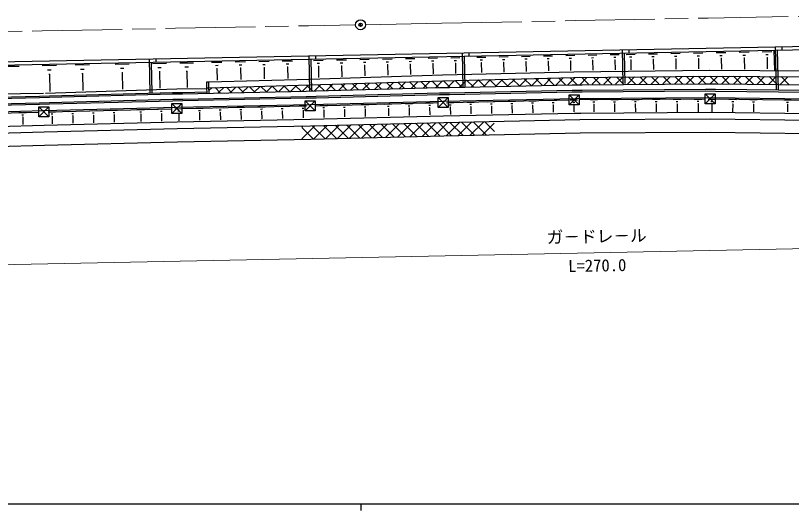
# Model space of a CAD drawing. Units: millimetres, scale not verified. Extents: x 40000 to 680000, y 20000 to 380000.
# Drawn here: x 116184 to 232665, y 204000 to 278313 of the extents above; entities that cross this region are included whole.
import ezdxf
from ezdxf.enums import TextEntityAlignment as Align

# ---------------------------------------------------------------- set-up
doc = ezdxf.new("R2010")
doc.units = ezdxf.units.MM
doc.header["$LTSCALE"] = 1000
doc.header["$PDMODE"] = 32
doc.header["$PDSIZE"] = 500
doc.linetypes.add('CHAIN', pattern=[18.5, 12, -1.5, 3.5, -1.5])
for name, color, linetype, lineweight in [('M-BGD', 7, 'Continuous', 25), ('M-BMK', 2, 'CHAIN', 13), ('M-BMK-ROW', 30, 'Continuous', 25), ('M-BMK-SRVR', 3, 'Continuous', 25), ('M-STR-HTXT', 7, 'Continuous', 13), ('M-TTL-BAND', 7, 'Continuous', 25)]:
    doc.layers.add(name, color=color, linetype=linetype, lineweight=lineweight)
doc.styles.add('@ＭＳ ゴシック', font='')
doc.styles.add('ＭＳ ゴシック', font='')
doc.styles.get('@ＭＳ ゴシック').set_extended_font_data('@MS Gothic')
doc.styles.get('ＭＳ ゴシック').set_extended_font_data('MS Gothic')

msp = doc.modelspace()

# ---------------------------------------------------------------- linework, layer by layer
at = {"layer": 'M-BGD'}
for p, q in [((68087, 270497), (316881, 275281)), ((68096, 269997), (316890, 274781)), ((183358, 267553), (183259, 272711)), ((184268, 272231), (184259, 272731)), ((207379, 268089), (207281, 273208)), ((207679, 268092), (207590, 272714)), ((208290, 272727), (208281, 273227)), ((211201, 272549), (212576, 272575)), ((214578, 272614), (215966, 272640)), ((217968, 272679), (219370, 272706)), ((221372, 272744), (222804, 272772)), ((224813, 272810), (226289, 272839)), ((228246, 272876), (229723, 272905)), ((230036, 273111), (230107, 270038)), ((230403, 267148), (230278, 273616)), ((230703, 267145), (230588, 273121)), ((231288, 273135), (231278, 273635)), ((136379, 266644), (136280, 271805)), ((137289, 271325), (137279, 271824)), ((152705, 271424), (154236, 271453)), ((156233, 271492), (157748, 271521)), ((160366, 266980), (160264, 272269)), ((160666, 266987), (160574, 271775)), ((160895, 271581), (162385, 271610)), ((161273, 271789), (161264, 272289)), ((164380, 271648), (165850, 271677)), ((167845, 271715), (169295, 271743)), ((171290, 271781), (172720, 271809)), ((174716, 271847), (176125, 271874)), ((175252, 271434), (175605, 271441)), ((178121, 271913), (179511, 271939)), ((178650, 271506), (178998, 271512)), ((181506, 271978), (182896, 272004)), ((182036, 271571), (182383, 271577)), ((183658, 267560), (183569, 272217)), ((185411, 272053), (186770, 272079)), ((185928, 271655), (186268, 271661)), ((188768, 272117), (190120, 272143)), ((189283, 271721), (189621, 271728)), ((192118, 272182), (193463, 272208)), ((192630, 271788), (192966, 271795)), ((195461, 272246), (196797, 272272)), ((195970, 271855), (196304, 271861)), ((196103, 271456), (196186, 271458)), ((196145, 271457), (196173, 269988)), ((198796, 272310), (200125, 272336)), ((199302, 271921), (199634, 271927)), ((199434, 271525), (199517, 271526)), ((199476, 271525), (199504, 270067)), ((202123, 272374), (203458, 272400)), ((202631, 271983), (202965, 271990)), ((202764, 271585), (202848, 271587)), ((202806, 271586), (202834, 270111)), ((205460, 272438), (206809, 272464)), ((205974, 272043), (206311, 272050)), ((206108, 271641), (206192, 271643)), ((206150, 271642), (206179, 270148)), ((207838, 272484), (209199, 272510)), ((208356, 272085), (208697, 272092)), ((208492, 271680), (208577, 271681)), ((208534, 271680), (208563, 270170)), ((211725, 272146), (212068, 272153)), ((211861, 271736), (211947, 271738)), ((211904, 271737), (211934, 270207)), ((215107, 272207), (215454, 272214)), ((215245, 271793), (215331, 271795)), ((215288, 271794), (215318, 270245)), ((218502, 272268), (218852, 272275)), ((218642, 271850), (218729, 271852)), ((218685, 271851), (218715, 270284)), ((221917, 272325), (222275, 272332)), ((222060, 271898), (222149, 271900)), ((222104, 271899), (222136, 270277)), ((225375, 272378), (225744, 272385)), ((225522, 271938), (225614, 271939)), ((225568, 271938), (225601, 270251)), ((228809, 272444), (229178, 272451)), ((228956, 272004), (229048, 272005)), ((229002, 272004), (229034, 270317)), ((114552, 270690), (116717, 270732)), ((120162, 270798), (122329, 270840)), ((125134, 270894), (127275, 270935)), ((125949, 270267), (126484, 270277)), ((131125, 271009), (133230, 271049)), ((131926, 270393), (132453, 270403)), ((136679, 266652), (136589, 271311)), ((136758, 271114), (138828, 271155)), ((137546, 270509), (138064, 270519)), ((140826, 271194), (142893, 271234)), ((141613, 270589), (142130, 270599)), ((145604, 271287), (147166, 271317)), ((146199, 270830), (146590, 270838)), ((146355, 270364), (146452, 270366)), ((146403, 270365), (146438, 268585)), ((149163, 271356), (150709, 271385)), ((149751, 270903), (150138, 270910)), ((149905, 270442), (150002, 270444)), ((149954, 270443), (149987, 268684)), ((153288, 270976), (153671, 270983)), ((153441, 270519), (153536, 270521)), ((153488, 270520), (153522, 268783)), ((156810, 271048), (157189, 271055)), ((156961, 270596), (157055, 270598)), ((157008, 270597), (157041, 268881)), ((161462, 271145), (161835, 271152)), ((161610, 270701), (161703, 270703)), ((161657, 270702), (161689, 269024)), ((164940, 271218), (165307, 271225)), ((165086, 270780), (165178, 270781)), ((165132, 270781), (165164, 269131)), ((168397, 271291), (168760, 271297)), ((168542, 270858), (168632, 270860)), ((168587, 270859), (168618, 269238)), ((171835, 271363), (172192, 271369)), ((171977, 270936), (172066, 270938)), ((172022, 270937), (172052, 269344)), ((175393, 271014), (175481, 271016)), ((175437, 271015), (175467, 269449)), ((178788, 271091), (178875, 271093)), ((178832, 271092), (178861, 269554)), ((182174, 271156), (182261, 271158)), ((182217, 271157), (182247, 269619)), ((186064, 271249), (186149, 271251)), ((186106, 271250), (186135, 269750)), ((189418, 271318), (189502, 271320)), ((189460, 271319), (189488, 269829)), ((192764, 271387), (192848, 271389)), ((192806, 271388), (192834, 269909)), ((120987, 270164), (121529, 270174)), ((121203, 269518), (121338, 269521)), ((121270, 269519), (121321, 266900)), ((126162, 269628), (126296, 269631)), ((126229, 269630), (126279, 267045)), ((132136, 269765), (132267, 269768)), ((132202, 269766), (132250, 267233)), ((137753, 269892), (137882, 269894)), ((137817, 269893), (137866, 267397)), ((141819, 269973), (141948, 269976)), ((141884, 269975), (141933, 267484)), ((160315, 268773), (180294, 269411)), ((180301, 269411), (199972, 269879)), ((199983, 269879), (220383, 270108)), ((199993, 268989), (220393, 269218)), ((209120, 269092), (208046, 268017)), ((208176, 269081), (209236, 268021)), ((210908, 269112), (209819, 268023)), ((209924, 269101), (210998, 268026)), ((212696, 269132), (211592, 268028)), ((211672, 269120), (212760, 268032)), ((214484, 269152), (213366, 268034)), ((213420, 269140), (214523, 268037)), ((216272, 269172), (215139, 268039)), ((215168, 269160), (216285, 268043)), ((218060, 269192), (216912, 268045)), ((216916, 269179), (218047, 268048)), ((218664, 269199), (219811, 268052)), ((219847, 269212), (218685, 268050)), ((220393, 269218), (240342, 269073)), ((220399, 270108), (240348, 269963)), ((220414, 269217), (221585, 268046)), ((221612, 269208), (220453, 268050)), ((222194, 269204), (223373, 268026)), ((223367, 269196), (222210, 268039)), ((225122, 269183), (223958, 268020)), ((223975, 269191), (225160, 268006)), ((226877, 269170), (225707, 268000)), ((225756, 269179), (226948, 267987)), ((228632, 269158), (227455, 267981)), ((227536, 269166), (228735, 267967)), ((230387, 269145), (229204, 267962)), ((229317, 269153), (230523, 267947)), ((232142, 269132), (230952, 267942)), ((231098, 269140), (232310, 267927)), ((144890, 268342), (145190, 268350)), ((144912, 267452), (144890, 268342)), ((145187, 268350), (160319, 268773)), ((145212, 267460), (145190, 268350)), ((160344, 267883), (180323, 268521)), ((162003, 267936), (161064, 266997)), ((161603, 267923), (162493, 267034)), ((163829, 267994), (162878, 267044)), ((163317, 267978), (164216, 267078)), ((165654, 268052), (164693, 267091)), ((165030, 268032), (165939, 267123)), ((167480, 268110), (166508, 267138)), ((166743, 268087), (167662, 267168)), ((169306, 268168), (168323, 267185)), ((168457, 268141), (169385, 267212)), ((171132, 268226), (170138, 267232)), ((170170, 268196), (171109, 267257)), ((171883, 268250), (172832, 267302)), ((172958, 268284), (171952, 267279)), ((173596, 268305), (174555, 267346)), ((174784, 268342), (173767, 267326)), ((175310, 268359), (176278, 267391)), ((176610, 268400), (175582, 267373)), ((177023, 268414), (178001, 267436)), ((178435, 268459), (177397, 267420)), ((178736, 268468), (179724, 267480)), ((180261, 268517), (179212, 267467)), ((180323, 268521), (199993, 268989)), ((180449, 268523), (181452, 267520)), ((182075, 268563), (181023, 267510)), ((181333, 267518), (199723, 267914)), ((182175, 268565), (183182, 267558)), ((183886, 268606), (182830, 267550)), ((183901, 268606), (184913, 267595)), ((185697, 268649), (184637, 267589)), ((185628, 268647), (186643, 267632)), ((187508, 268692), (186443, 267628)), ((187355, 268688), (188374, 267669)), ((189318, 268735), (188250, 267667)), ((189082, 268729), (190104, 267707)), ((191129, 268778), (190057, 267706)), ((190808, 268770), (191835, 267744)), ((192940, 268821), (191863, 267745)), ((192535, 268812), (193565, 267781)), ((194751, 268864), (193670, 267783)), ((194262, 268853), (195296, 267818)), ((196562, 268907), (195477, 267822)), ((195988, 268894), (197026, 267856)), ((198372, 268950), (197283, 267861)), ((197715, 268935), (198757, 267893)), ((200181, 268991), (199090, 267900)), ((199442, 268976), (200465, 267952)), ((199723, 267914), (201223, 267928)), ((201969, 269011), (200932, 267974)), ((201183, 269002), (202186, 267999)), ((201223, 267928), (219791, 268054)), ((203757, 269031), (202726, 268001)), ((202931, 269022), (203949, 268004)), ((205545, 269051), (204499, 268006)), ((204679, 269042), (205711, 268010)), ((207332, 269071), (206273, 268012)), ((206427, 269061), (207473, 268015)), ((219811, 268052), (221291, 268049)), ((221291, 268049), (241294, 267816)), ((120667, 266669), (140415, 267289)), ((139769, 266732), (141268, 266768)), ((140415, 267289), (144915, 267347)), ((141268, 266768), (144928, 266848)), ((141272, 266569), (159793, 266966)), ((144912, 267452), (145212, 267460)), ((144933, 266648), (144912, 267452)), ((145212, 267460), (160344, 267883)), ((145233, 266655), (145212, 267460)), ((145629, 267472), (145222, 267065)), ((146131, 267486), (146925, 266691)), ((147447, 267523), (146609, 266685)), ((147850, 267534), (148656, 266728)), ((149266, 267574), (148416, 266723)), ((149570, 267582), (150387, 266765)), ((151085, 267625), (150222, 266762)), ((151290, 267630), (152118, 266802)), ((152904, 267676), (152028, 266800)), ((153009, 267679), (153849, 266839)), ((154723, 267727), (153835, 266839)), ((154729, 267727), (155579, 266876)), ((156541, 267778), (155641, 266877)), ((156448, 267775), (157310, 266913)), ((158360, 267829), (157447, 266916)), ((158168, 267823), (159041, 266950)), ((160179, 267880), (159254, 266955)), ((159793, 266966), (161292, 267002)), ((159887, 267871), (160769, 266990)), ((161292, 267002), (179833, 267483)), ((179833, 267483), (181333, 267518)), ((181346, 266718), (199726, 267114)), ((181351, 266466), (199727, 266856)), ((199726, 267114), (201226, 267128)), ((199727, 266856), (201227, 266875)), ((201226, 267128), (219780, 267254)), ((201227, 266875), (219776, 266981)), ((219776, 266981), (221276, 266975)), ((219780, 267254), (221280, 267249)), ((221276, 266975), (239762, 266757)), ((221280, 267249), (239770, 267045)), ((100669, 266306), (120367, 266664)), ((101280, 265724), (119770, 266212)), ((101284, 265544), (119773, 266014)), ((119770, 266212), (121269, 266251)), ((119773, 266014), (121273, 266053)), ((120367, 266664), (120367, 266664)), ((121269, 266251), (139769, 266732)), ((121273, 266053), (139772, 266534)), ((121286, 265253), (139786, 265734)), ((139772, 266534), (141272, 266569)), ((139786, 265734), (141286, 265769)), ((141286, 265769), (159807, 266166)), ((141289, 265555), (159810, 265939)), ((159807, 266166), (161306, 266202)), ((159810, 265939), (161310, 265973)), ((161306, 266202), (179847, 266683)), ((161310, 265973), (179851, 266432)), ((179847, 266683), (181346, 266718)), ((179851, 266432), (181351, 266466)), ((180392, 265445), (200409, 265870)), ((196328, 265570), (197425, 265594)), ((199425, 265638), (200524, 265662)), ((200409, 265870), (220447, 265985)), ((200764, 265870), (201019, 265873)), ((202439, 265682), (203543, 265688)), ((205545, 265699), (206658, 265706)), ((208660, 265717), (209782, 265724)), ((211783, 265735), (212914, 265742)), ((214916, 265753), (216056, 265760)), ((218058, 265771), (219207, 265778)), ((220138, 265772), (221288, 265759)), ((220447, 265985), (240490, 265749)), ((223285, 265738), (224418, 265725)), ((226414, 265703), (227530, 265691)), ((231527, 265648), (232630, 265636)), ((101301, 264744), (119787, 265214)), ((101305, 264540), (119790, 265016)), ((119787, 265214), (121286, 265253)), ((119790, 265016), (121290, 265054)), ((120402, 264031), (140403, 264536)), ((121290, 265054), (139790, 265521)), ((139790, 265521), (141289, 265555)), ((140403, 264536), (160399, 264951)), ((143229, 264395), (144338, 264419)), ((146338, 264463), (147447, 264488)), ((149446, 264532), (150555, 264556)), ((152554, 264600), (153663, 264625)), ((155663, 264669), (156771, 264693)), ((158770, 264737), (159878, 264761)), ((159193, 264414), (159470, 264420)), ((160399, 264951), (180392, 265445)), ((161878, 264806), (162986, 264830)), ((162301, 264482), (162578, 264488)), ((164985, 264874), (166091, 264898)), ((165407, 264551), (165684, 264558)), ((168093, 264942), (169198, 264967)), ((168515, 264620), (168791, 264626)), ((171594, 265023), (172693, 265047)), ((172014, 264703), (172289, 264709)), ((174692, 265092), (175787, 265116)), ((175110, 264772), (175384, 264778)), ((175220, 264446), (175289, 264447)), ((175254, 264447), (175279, 263314)), ((177786, 265160), (178878, 265184)), ((178203, 264842), (178476, 264848)), ((178312, 264516), (178381, 264518)), ((178347, 264517), (178371, 263390)), ((180877, 265228), (181965, 265252)), ((181292, 264911), (181564, 264917)), ((181401, 264587), (181469, 264588)), ((181435, 264587), (181460, 263465)), ((183964, 265297), (185052, 265321)), ((184379, 264979), (184651, 264985)), ((184488, 264655), (184556, 264656)), ((184522, 264656), (184547, 263531)), ((187052, 265365), (188142, 265389)), ((187468, 265047), (187740, 265053)), ((187577, 264722), (187645, 264723)), ((187611, 264723), (187636, 263595)), ((190142, 265433), (191234, 265457)), ((190559, 265114), (190832, 265120)), ((190668, 264789), (190737, 264790)), ((190702, 264790), (190727, 263660)), ((193234, 265501), (194328, 265526)), ((193652, 265182), (193925, 265188)), ((193762, 264856), (193830, 264858)), ((193796, 264857), (193821, 263724)), ((196747, 265250), (197021, 265256)), ((196857, 264923), (196925, 264925)), ((196891, 264924), (196916, 263788)), ((199844, 265318), (200119, 265324)), ((199954, 264990), (200023, 264992)), ((199989, 264991), (200014, 263852)), ((202855, 265353), (203131, 265354)), ((202961, 265022), (203030, 265023)), ((202995, 265022), (203002, 263874)), ((205964, 265368), (206243, 265369)), ((206071, 265035), (206140, 265035)), ((206105, 265035), (206112, 263873)), ((209082, 265383), (209363, 265385)), ((209189, 265047), (209260, 265047)), ((209224, 265047), (209231, 263873)), ((212209, 265398), (212492, 265400)), ((212317, 265059), (212388, 265060)), ((212353, 265060), (212359, 263873)), ((215345, 265413), (215630, 265415)), ((215454, 265072), (215525, 265072)), ((215490, 265072), (215497, 263873)), ((218491, 265429), (218778, 265430)), ((218600, 265085), (218672, 265085)), ((218636, 265085), (218643, 263872)), ((220566, 265422), (220853, 265419)), ((220670, 265076), (220742, 265075)), ((220706, 265076), (220692, 263872)), ((223706, 265393), (223989, 265390)), ((223808, 265052), (223879, 265051)), ((223844, 265052), (223831, 263872)), ((226829, 265364), (227108, 265361)), ((226930, 265028), (227000, 265028)), ((226965, 265028), (226952, 263872)), ((231937, 265312), (232213, 265309)), ((232037, 264980), (232106, 264979)), ((232071, 264979), (232059, 263828)), ((100552, 263539), (120402, 264031)), ((116697, 263740), (117800, 263767)), ((117119, 263419), (117394, 263426)), ((121107, 263849), (122208, 263877)), ((121528, 263529), (121804, 263536)), ((124208, 263927), (125309, 263955)), ((124629, 263608), (124904, 263614)), ((124740, 263280), (124809, 263282)), ((124775, 263281), (124804, 262139)), ((127308, 264006), (128409, 264033)), ((127729, 263686), (128004, 263693)), ((127841, 263358), (127909, 263360)), ((127875, 263359), (127904, 262218)), ((130408, 264084), (131508, 264112)), ((130829, 263764), (131104, 263771)), ((130940, 263437), (131009, 263438)), ((130975, 263438), (131003, 262297)), ((134405, 264185), (135507, 264212)), ((134826, 263865), (135102, 263871)), ((134938, 263537), (135007, 263538)), ((134972, 263537), (135001, 262393)), ((137507, 264263), (138614, 264291)), ((137930, 263941), (138207, 263948)), ((138042, 263612), (138112, 263614)), ((138077, 263613), (138106, 262462)), ((140120, 264326), (141229, 264351)), ((140543, 264003), (140821, 264009)), ((140655, 263672), (140724, 263674)), ((140689, 263673), (140715, 262520)), ((143652, 264071), (143930, 264077)), ((143764, 263741), (143833, 263742)), ((143798, 263741), (143824, 262588)), ((146761, 264140), (147038, 264146)), ((146872, 263809), (146941, 263811)), ((146907, 263810), (146932, 262657)), ((149869, 264208), (150146, 264214)), ((149981, 263878), (150050, 263879)), ((150015, 263879), (150041, 262726)), ((152977, 264277), (153255, 264283)), ((153089, 263946), (153158, 263948)), ((153123, 263947), (153149, 262795)), ((156085, 264345), (156363, 264351)), ((156197, 264015), (156266, 264017)), ((156231, 264016), (156257, 262864)), ((159304, 264084), (159374, 264085)), ((159339, 264084), (159364, 262933)), ((162412, 264152), (162481, 264154)), ((162447, 264153), (162472, 263002)), ((165518, 264222), (165587, 264224)), ((165553, 264223), (165578, 263077)), ((168626, 264291), (168695, 264292)), ((168660, 264291), (168685, 263145)), ((172124, 264375), (172193, 264377)), ((172158, 264376), (172184, 263239)), ((180443, 263246), (200061, 263662)), ((200061, 263662), (201061, 263674)), ((201061, 263674), (220441, 263792)), ((220441, 263792), (240449, 263557)), ((117230, 263091), (117299, 263092)), ((117265, 263091), (117293, 261947)), ((120460, 261832), (140453, 262337)), ((121640, 263201), (121709, 263203)), ((121674, 263202), (121703, 262060)), ((140453, 262337), (160449, 262751)), ((160449, 262751), (180443, 263246)), ((160469, 261751), (180462, 262246)), ((175635, 262126), (173584, 260075)), ((174498, 262098), (176450, 260146)), ((177447, 262171), (175396, 260120)), ((176223, 262141), (178175, 260189)), ((179260, 262216), (177209, 260165)), ((177948, 262184), (179900, 260231)), ((181070, 262259), (179021, 260210)), ((179673, 262226), (181629, 260270)), ((180462, 262246), (200915, 262680)), ((182877, 262297), (180833, 260253)), ((181402, 262266), (183360, 260307)), ((184683, 262335), (182639, 260292)), ((183133, 262302), (185091, 260344)), ((186489, 262374), (184445, 260330)), ((184864, 262339), (186822, 260380)), ((188040, 262157), (186251, 260368)), ((186595, 262376), (188067, 260903)), ((200915, 262680), (220460, 262792)), ((220460, 262792), (240468, 262557)), ((101115, 261334), (120460, 261832)), ((120479, 260832), (140472, 261337)), ((140472, 261337), (160469, 261751)), ((161134, 261768), (159172, 259805)), ((159326, 261728), (159172, 261573)), ((159172, 261515), (160924, 259762)), ((160697, 261757), (162649, 259805)), ((162947, 261813), (160895, 259761)), ((162422, 261800), (164374, 259847)), ((164759, 261857), (162708, 259806)), ((164147, 261842), (166100, 259890)), ((166572, 261902), (164521, 259851)), ((165872, 261885), (167825, 259933)), ((168384, 261947), (166333, 259896)), ((167597, 261928), (169550, 259975)), ((170197, 261992), (168146, 259941)), ((169323, 261970), (171275, 260018)), ((172010, 262037), (169958, 259985)), ((171048, 262013), (173000, 260061)), ((173822, 262082), (171771, 260030)), ((172773, 262056), (174725, 260103)), ((101134, 260335), (120479, 260832)), ((160507, 259752), (180501, 260246)), ((180501, 260246), (200953, 260680)), ((188078, 260427), (188057, 260407)), ((200953, 260680), (220499, 260793)), ((220499, 260793), (240506, 260557)), ((100523, 258318), (120517, 258833)), ((120517, 258833), (140511, 259337)), ((140511, 259337), (160507, 259752)), ((159172, 259747), (159194, 259724))]:
    msp.add_line(p, q, dxfattribs=at)
at = {"layer": 'M-BMK'}
for p, q in [((180179, 277159), (200175, 277543)), ((200175, 277543), (220172, 277928)), ((220172, 277928), (240167, 278313)), ((120190, 276004), (140186, 276389)), ((140186, 276389), (160183, 276774)), ((160183, 276774), (167232, 276909)), ((168732, 276938), (180179, 277159)), ((100193, 275619), (120190, 276004))]:
    msp.add_line(p, q, dxfattribs=at)
at = {"layer": 'M-BMK-ROW'}
for p, q in [((179644, 264502), (179644, 266002)), ((179644, 266002), (181144, 266002)), ((181144, 266002), (179644, 264502)), ((181144, 264502), (179644, 266002)), ((181144, 266002), (181144, 264502)), ((181144, 265268), (199273, 265659)), ((199273, 264925), (199273, 266425)), ((199273, 266425), (200773, 266425)), ((200773, 266425), (199273, 264925)), ((200773, 264925), (199273, 266425)), ((200773, 266425), (200773, 264925)), ((200773, 265679), (219714, 265788)), ((219714, 265042), (219714, 266542)), ((219714, 266542), (221214, 266542)), ((221214, 266542), (219714, 265042)), ((221214, 265042), (219714, 266542)), ((221214, 266542), (221214, 265042)), ((221214, 265783), (239752, 265565)), ((119660, 263087), (119660, 264587)), ((119660, 264587), (121160, 264587)), ((121160, 264587), (119660, 263087)), ((121160, 263087), (119660, 264587)), ((121160, 264587), (121160, 263087)), ((139662, 263592), (139662, 265092)), ((139662, 265092), (141162, 265092)), ((141162, 265092), (139662, 263592)), ((141162, 263592), (139662, 265092)), ((141162, 265092), (141162, 263592)), ((141162, 264358), (159651, 264741)), ((159651, 264007), (159651, 265507)), ((159651, 265507), (161151, 265507)), ((161151, 265507), (159651, 264007)), ((161151, 264007), (159651, 265507)), ((161151, 265507), (161151, 264007)), ((161151, 264776), (179644, 265233)), ((181144, 264502), (179644, 264502)), ((200773, 264925), (199273, 264925)), ((221214, 265042), (219714, 265042)), ((101308, 263364), (119660, 263819)), ((121160, 263856), (139662, 264323)), ((141162, 263592), (139662, 263592)), ((161151, 264007), (159651, 264007)), ((121160, 263087), (119660, 263087))]:
    msp.add_line(p, q, dxfattribs=at)
at = {"layer": 'M-BMK-SRVR'}
msp.add_circle((167982, 276924), 750, dxfattribs=at)
msp.add_point((167982, 276924), dxfattribs=at)
at = {"layer": 'M-STR-HTXT'}
msp.add_line((68673, 240003), (338272, 245390), dxfattribs=at)
at = {"layer": 'M-TTL-BAND'}
for p, q in [((40000, 205000), (579000, 205000)), ((168000, 205000), (168000, 204000))]:
    msp.add_line(p, q, dxfattribs=at)

# ---------------------------------------------------------------- texts
at = {"layer": 'M-STR-HTXT', "style": 'ＭＳ ゴシック'}
msp.add_text('ガ－ドレ－ル', height=1833, rotation=1.145, dxfattribs=at).set_placement((203453, 243696), align=Align.BOTTOM_CENTER)
at = {"layer": 'M-STR-HTXT', "style": '@ＭＳ ゴシック'}
msp.add_text('L=270.0', height=1833, rotation=1.145, dxfattribs=at).set_placement((203493, 241697), align=Align.TOP_CENTER)

doc.saveas('drawing.dxf')
